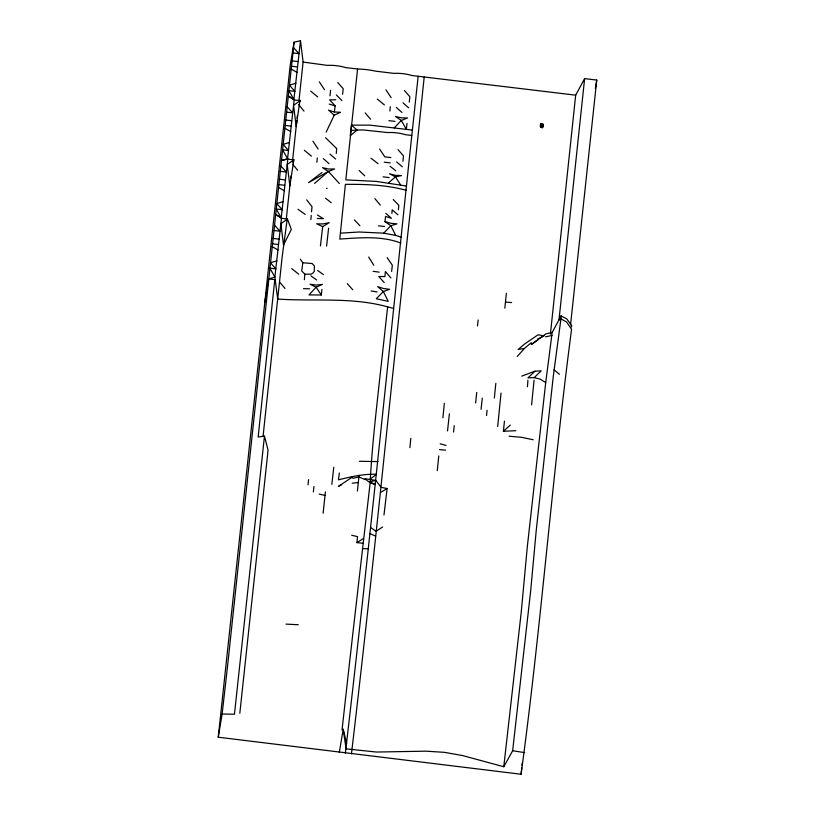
<?xml version="1.0" encoding="UTF-8"?>
<svg xmlns="http://www.w3.org/2000/svg" width="815" height="815" viewBox="0 0 815 815"><rect width="100%" height="100%" fill="white"/><g stroke="black" fill="none" stroke-linecap="round" stroke-linejoin="round"><path stroke-width="1.22" d="M534.09 380.147L531.574 404.872M286.401 217.992L289.845 185.82L293.869 159.852L287.807 159.119L281.216 217.85L275.623 214.345L281.47 218.308L274.879 277.039L277.691 299.064C314.335 301.57 351.764 296.843 387.634 306.878L380.758 369.287A88.641 2.15 -83.2 0 0 378.894 386.208C375.389 418.472 371.711 450.94 370.122 483.163L352.365 637.666A37.205 0.907 -83.2 0 1 350.297 655.831L342.035 729.975M287.807 159.119L281.389 160.535L287.563 158.66L294.154 99.939L288.306 95.966L293.899 99.481L300.49 40.75L294.072 42.166L290.191 65.332L218.247 737.208L521.07 774.25C541.201 626.348 552.091 477.274 571.57 329.27L566.598 322.017L560.944 318.879L561.117 315.904L566.792 318.92L571.814 325.847L570.918 327.345M527.906 380.208L527.458 386.728M218.247 737.208L222.128 714.032L227.528 666.303L294.072 42.166M339.315 752.408L343.186 729.242L346.09 748.853L376.459 752.041L426.051 751.165L444.389 752.337L462.4 755.525L503.782 766.732L521.243 612.096L527.295 546.906L545.714 382.612L552.163 332.459L561.117 315.904L560.598 317.055M300.317 259.19L302.803 262.766L301.713 270.967L304.83 274.156L304.362 279.708M323.117 513.267L325.399 491.893M391.913 213.408L392.188 209.801L397.863 214.773M424.207 77.007L411.758 195.936A383.987 9.311 -83.2 0 1 410.556 208.925C390.344 390.558 373.036 572.436 351.428 753.895M418.156 76.274L408.926 162.368C388.215 359.395 368.339 556.4 345.366 753.172M506.36 293.298L504.842 308.202M310.872 219.541L311.238 215.364M497.7 426.49L501.031 393.064M316.892 162.226L317.29 157.916M389.886 111.034L390.283 106.724M437.278 470.683L438.765 455.952M442.891 417.789L444.328 403.364M540.406 126.447L540.64 123.992L543.269 124.308L543.034 126.763L540.406 126.447L540.64 123.992M540.844 126.274L541.017 124.43L542.81 124.654L542.444 127.66L540.651 127.446L540.814 126.162L540.651 127.446M264.834 302.08L268.706 278.913L274.767 279.627L258.151 437.003L264.468 436.157L234.455 714.225L222.128 714.032M410.811 438.389L409.894 447.69M398.382 209.771L398.8 205.288L393.258 199.563M263.051 436.433L282.184 256.756L287.277 218.573L291.322 229.433L283.498 245.009L280.89 223.687L287.522 219.031L281.47 218.308M476.734 392.453L475.624 402.967M495.826 383.366L494.348 397.995M515.864 430.697L503.405 431.267L504.444 421.182M336.259 153.444L336.738 148.615L325.562 137.704M311.493 211.9L312.033 206.786L306.685 199.828M308.039 484.803L308.579 479.638M300.49 40.75L303.109 62.062L327.273 65.373A25.662 11.868 6.1 0 1 345.448 67.553L357.561 69.01L345.815 179.891L376.459 181.419L406.583 186.064M401.561 237.369L395.713 235.382L390.823 225.724L385.006 221.639L385.546 216.484L391.424 218.277L385.75 213.316M290.354 180.981L289.845 185.82L287.226 164.508L293.869 159.852L293.624 159.394L292.911 162.959M290.609 178.556L290.863 176.142M296.823 120.579L292.748 158.813M297.078 118.165L297.332 115.74M412.39 130.084L369.949 125.153L351.408 125.133L350.287 135.718L357.092 130.033L363.286 129.962L387.573 132.56A25.662 11.868 6.1 0 1 405.748 134.74L411.809 135.463M449.411 413.816L447.527 430.901M482.286 398.158L481.064 409.313M486.535 415.507L487.085 410.261M558.947 320.366L584.63 78.607L596.753 80.064L570.551 324.859M299.085 99.624L303.109 62.062M329.973 95.834L330.554 90.404M313.357 491.924L313.928 486.555M402.936 161.258L403.507 155.889L398.046 149.665M409.273 102.089L409.853 96.71L404.383 90.475M542.444 127.66L542.688 125.367M584.63 78.607L575.675 95.172L550.41 334.069M521.07 774.25L521.743 767.934M522.018 765.397L522.293 762.871M342.595 94.255L343.207 88.713L337.736 82.488M321.314 294.979L316.108 287.216L310.108 284.252L316.149 285.067L322.434 284.404L316.108 287.216L308.966 294.928L321.314 294.979L321.925 289.437M331.858 484.385L333.753 467.29M357.408 491.038L359.058 475.379M400.929 243.094C381.603 235.627 360.047 237.725 339.794 239.08L345.387 184.363C365.731 184.18 386.524 184.852 406.196 190.292M503.782 766.732L512.645 750.737L530.708 590.518L536.229 530.453L553.334 375.949L560.944 318.879M326.581 246.12L328.618 228.149M362.97 543.269L356.909 542.617L357.571 536.667L351.632 535.231M407.011 123.34L406.328 129.351L401.316 120.457L395.479 116.443L401.428 117.869L407.592 117.951L401.316 120.457L394.216 127.904M477.478 325.939L478.15 319.979M326.173 132.122L334.211 115.18L340.558 112.276L334.415 112.012L335.128 105.869L329.627 99.868L335.821 99.746M391.628 271.415L392.341 265.221L387.105 257.642M320.438 245.875L322.689 226.621L329.209 222.668L322.811 223.962L316.658 223.799L322.689 226.621M453.517 432.042L454.25 425.685M239.824 713.257L267.656 454.057L268.023 449.931L264.468 436.157M364.947 478.711L375.797 480.381L381.125 487.36L387.125 488.491L383.967 515.049M339.305 472.985L338.48 479.841C351 476.704 363.429 473.851 376.489 474.279L369.755 479.505M543.034 126.763L540.427 126.264M543.269 124.308L540.61 124.175M541.038 124.318L542.719 124.695L542.362 127.568L542.831 124.532M595.347 88.468L596.753 80.064M299.492 102.578L299.961 100.204L296.181 126.631L293.573 105.318L300.205 100.663L294.154 99.939M517.25 356.44L524.452 348.433L531.268 342.697M340.456 233.161L359.191 232L383.722 233.172L390.823 225.724L396.987 223.87L390.905 223.29L385.006 221.639M534.946 371.202L527.967 377.875L534.192 377.63L541.18 370.845L534.946 371.202L521.763 376.112M503.405 431.267L510.292 425.114M388.572 182.876L395.438 176.855L401.5 175.602L395.377 175.307L389.448 173.758L395.438 176.855L400.603 184.893M314.651 183.355L328.363 171.435L334.629 168.98L328.445 169.031L322.495 167.635L328.363 171.435L339.346 183.518M538.369 339.142L531.288 344.511L537.9 339.998M538.674 339.244L545.744 333.936L552.163 332.459M321.996 172.536L308.6 182.601L328.363 171.435M382.622 527.01L376.041 531.288L370.509 527.437M352.63 476.877L338.347 486.443L341.546 484.803M356.909 542.617L363.429 538.603M380.595 492.464L387.125 488.491M537.747 338.979L544.114 335.902L538.124 334.782L524.901 343.767L518.096 349.472L524.452 348.433M295.977 83.222L289.457 85.208L294.928 91.382L288.887 90.587L293.899 99.481M289.631 142.401L283.121 144.398L288.591 150.561L282.54 149.777L287.563 158.66M283.294 201.59L276.774 203.587L282.255 209.75L276.204 208.966L281.216 217.85M276.947 260.78L270.437 262.766L275.908 268.94L269.857 268.145L274.879 277.039L268.706 278.913M375.797 480.381L369.694 481.797L375.42 484.579L369.888 482.612L365.314 479.179M545.571 336.85L551.989 335.434M352.712 478.303L359.12 476.938L364.865 479.577M352.212 483.214L358.519 482.511M350.837 130.512L357.092 130.033L351.408 125.133M359.476 461.28L377.966 461.585M304.83 274.156L310.994 274.186L313.031 273.035L314.223 271.405L314.447 266.016L312.135 263.52L302.803 262.766M326.499 188.357L327.131 188.357M285.994 624.117L298.259 624.718M303.506 288.663L309.669 288.785M362.4 548.638L368.563 548.77M317.218 218.481L323.372 218.654L317.473 215.038M505.534 302.1L511.637 302.548M439.509 449.615L445.591 450.155M509.08 436.219L521.264 437.278L533.214 439.733M378.445 225.847L384.517 226.499M292.921 52.924L298.983 53.647L293.502 47.545M291.923 60.84L297.974 61.563M575.675 95.172L412.095 75.55A25.662 11.868 6.1 0 0 393.92 73.37L375.746 71.19A43.164 19.968 6.1 0 0 357.561 69.01M291.342 66.219L297.404 66.942M388.918 120.651L394.98 121.384M286.574 112.113L292.636 112.837L287.155 106.734M285.576 120.019L291.638 120.752M285.005 125.408L291.057 126.131M390.864 157.59L384.802 156.857L379.607 149.043M384.242 162.175L390.293 162.908M280.238 171.303L286.299 172.026L280.818 165.914M279.239 179.208L285.301 179.932M278.659 184.587L284.72 185.321M273.891 230.482L279.953 231.216L274.472 225.103M272.893 238.398L278.954 239.121M272.322 243.777L278.373 244.5M383.081 176.824L389.132 177.609M524.687 752.632L512.645 750.737M373.097 271.314L379.148 272.139M383.722 233.172L395.713 235.382M371.11 290.935L377.121 291.953M319.174 494.084L325.124 495.459M534.192 377.63L540.131 379.087L545.714 382.612M387.634 306.878L393.564 308.406M440.161 443.788L446.06 445.438M329.24 104.086L335.128 105.869M334.415 112.012L328.557 110.106L334.211 115.18M369.816 533.489L375.562 536.138M291.189 69.071L297.129 72.454M284.853 128.25L290.782 131.643M278.506 187.44L284.445 190.832M272.169 246.629L278.098 250.022M298.015 209.282L305.228 214.396M310.861 275.857L316.668 280.003M317.616 270.468L323.433 274.624M370.978 158.212L378.119 163.723M291.648 268.634L298.779 274.197M390.059 166.25L395.815 170.763M325.501 198.188L331.247 202.721M554.037 369.847L559.477 374.268M377.314 99.084L384.405 104.921M304.331 150.266L311.412 156.113M310.668 91.086L317.748 96.934M396.64 161.941L402.335 166.759M329.963 154.117L335.648 159.027M402.977 102.792L408.631 107.835M396.335 107.448L401.999 112.49M323.351 158.64L329.015 163.672M359.109 170.417L364.713 175.785M336.31 94.927L341.872 100.551M354.393 219.918L359.924 225.694M384.222 282.591L378.741 276.499L384.904 276.56L385.424 271.517L390.864 277.915M347.292 283.64L352.763 289.773M365.171 112.908L370.621 119.235M279.565 282.051L285.005 288.439M374.88 198.565L380.299 205.095M298.596 104.503L303.995 111.115M293.023 164.63L297.648 170.294M385.953 89.854L391.149 97.678M319.307 81.857L324.502 89.681M312.94 141.209L318.135 149.023M368.665 257.031L373.79 265.252M343.186 729.242L346.67 743.463M383.376 291.536L376.316 298.728L388.225 301.387L383.376 291.536L377.691 286.625L383.549 288.52L389.611 289.274L383.376 291.536"/></g></svg>
